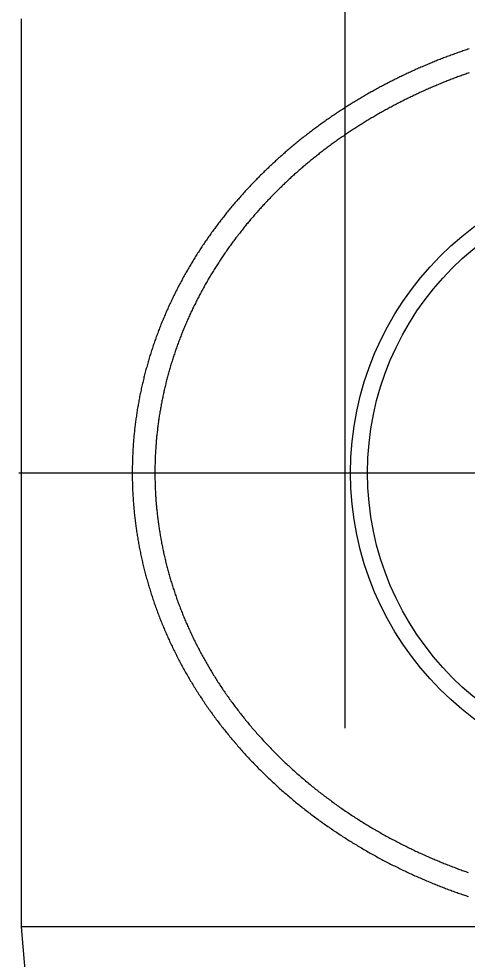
# Model space of a CAD drawing. Extents: x -43.1 to 47.1, y -46.9 to 16.5.
# Drawn here: x 24.6 to 32.52, y -8.59 to 8 of the extents above; entities that cross this region are included whole.
import ezdxf

# ---------------------------------------------------------------- set-up
doc = ezdxf.new("R2010")
doc.units = 0
doc.linetypes.add('CENTER', pattern=[50.8, 31.75, -6.35, 6.35, -6.35])
doc.linetypes.add('DASHED', pattern=[19.05, 12.7, -6.35])
doc.layers.get('0').update_dxf_attribs({"linetype": 'CONTINUOUS'})
doc.layers.add('CENTER', color=1, linetype='CENTER')

msp = doc.modelspace()

# ---------------------------------------------------------------- linework, layer by layer
at = {"color": 3, "linetype": 'DASHED'}
msp.add_line((30.349, 8.2), (30.349, -24.8), dxfattribs=at)
at = {"color": 7, "linetype": 'CONTINUOUS'}
for p, q in [((24.649, -8), (24.649, 8)), ((34.293, -8), (24.649, -8)), ((24.849, -10.5), (24.649, -8))]:
    msp.add_line(p, q, dxfattribs=at)
at = {"color": 7}
for points in [[(32.54, 7.471, 0), (32.518, 7.463, 0), (32.497, 7.456, 0), (32.475, 7.449, 0), (32.454, 7.442, 0), (32.432, 7.434, 0), (32.411, 7.427, 0), (32.389, 7.419, 0), (32.368, 7.412, 0), (32.346, 7.404, 0), (32.325, 7.397, 0), (32.304, 7.389, 0), (32.282, 7.381, 0), (32.261, 7.374, 0), (32.24, 7.366, 0), (32.218, 7.358, 0), (32.197, 7.35, 0), (32.176, 7.342, 0), (32.155, 7.334, 0), (32.133, 7.326, 0), (32.112, 7.318, 0), (32.091, 7.31, 0), (32.07, 7.302, 0), (32.048, 7.294, 0), (32.027, 7.285, 0), (32.006, 7.277, 0), (31.985, 7.269, 0), (31.964, 7.26, 0), (31.943, 7.252, 0), (31.922, 7.243, 0), (31.901, 7.235, 0), (31.88, 7.226, 0), (31.859, 7.217, 0), (31.838, 7.209, 0), (31.817, 7.2, 0), (31.796, 7.191, 0), (31.775, 7.182, 0), (31.754, 7.173, 0), (31.733, 7.164, 0), (31.712, 7.155, 0), (31.691, 7.146, 0), (31.67, 7.137, 0), (31.649, 7.128, 0), (31.629, 7.119, 0), (31.608, 7.11, 0), (31.587, 7.1, 0), (31.566, 7.091, 0), (31.546, 7.082, 0), (31.525, 7.072, 0), (31.504, 7.063, 0), (31.484, 7.053, 0), (31.463, 7.043, 0), (31.442, 7.034, 0), (31.422, 7.024, 0), (31.401, 7.014, 0), (31.381, 7.005, 0), (31.36, 6.995, 0), (31.34, 6.985, 0), (31.319, 6.975, 0), (31.299, 6.965, 0), (31.278, 6.955, 0), (31.258, 6.945, 0), (31.237, 6.935, 0), (31.217, 6.925, 0), (31.196, 6.914, 0), (31.176, 6.904, 0), (31.156, 6.894, 0), (31.136, 6.883, 0), (31.115, 6.873, 0), (31.095, 6.863, 0), (31.075, 6.852, 0), (31.055, 6.841, 0), (31.034, 6.831, 0), (31.014, 6.82, 0), (30.994, 6.809, 0), (30.974, 6.799, 0), (30.954, 6.788, 0), (30.934, 6.777, 0), (30.914, 6.766, 0), (30.894, 6.755, 0), (30.874, 6.744, 0), (30.854, 6.733, 0), (30.834, 6.722, 0), (30.814, 6.711, 0), (30.794, 6.7, 0), (30.774, 6.688, 0), (30.754, 6.677, 0), (30.734, 6.666, 0), (30.715, 6.654, 0), (30.695, 6.643, 0), (30.675, 6.631, 0), (30.655, 6.62, 0), (30.636, 6.608, 0), (30.616, 6.597, 0), (30.596, 6.585, 0), (30.577, 6.573, 0), (30.557, 6.561, 0), (30.537, 6.55, 0), (30.518, 6.538, 0), (30.498, 6.526, 0), (30.479, 6.514, 0), (30.459, 6.502, 0), (30.44, 6.49, 0), (30.421, 6.478, 0), (30.401, 6.465, 0), (30.382, 6.453, 0), (30.363, 6.441, 0), (30.343, 6.429, 0), (30.324, 6.416, 0), (30.305, 6.404, 0), (30.286, 6.391, 0), (30.267, 6.379, 0), (30.247, 6.366, 0), (30.228, 6.354, 0), (30.209, 6.341, 0), (30.19, 6.328, 0), (30.171, 6.316, 0), (30.152, 6.303, 0), (30.133, 6.29, 0), (30.114, 6.277, 0), (30.096, 6.264, 0), (30.077, 6.251, 0), (30.058, 6.238, 0), (30.039, 6.225, 0), (30.02, 6.212, 0), (30.002, 6.199, 0), (29.983, 6.186, 0), (29.964, 6.172, 0), (29.946, 6.159, 0), (29.927, 6.146, 0), (29.909, 6.132, 0), (29.89, 6.119, 0), (29.872, 6.105, 0), (29.853, 6.092, 0), (29.835, 6.078, 0), (29.816, 6.064, 0), (29.798, 6.051, 0), (29.78, 6.037, 0), (29.761, 6.023, 0), (29.743, 6.009, 0), (29.725, 5.996, 0), (29.707, 5.982, 0), (29.689, 5.968, 0), (29.67, 5.954, 0), (29.652, 5.94, 0), (29.634, 5.925, 0), (29.616, 5.911, 0), (29.598, 5.897, 0), (29.581, 5.883, 0), (29.563, 5.869, 0), (29.545, 5.854, 0), (29.527, 5.84, 0), (29.509, 5.825, 0), (29.491, 5.811, 0), (29.474, 5.796, 0), (29.456, 5.782, 0), (29.438, 5.767, 0), (29.421, 5.753, 0), (29.403, 5.738, 0), (29.386, 5.723, 0), (29.368, 5.708, 0), (29.351, 5.693, 0), (29.333, 5.679, 0), (29.316, 5.664, 0), (29.299, 5.649, 0), (29.282, 5.634, 0), (29.264, 5.619, 0), (29.247, 5.603, 0), (29.23, 5.588, 0), (29.213, 5.573, 0), (29.196, 5.558, 0), (29.179, 5.542, 0), (29.162, 5.527, 0), (29.145, 5.512, 0), (29.128, 5.496, 0), (29.111, 5.481, 0), (29.094, 5.465, 0), (29.077, 5.45, 0), (29.061, 5.434, 0), (29.044, 5.418, 0), (29.027, 5.403, 0), (29.01, 5.387, 0), (28.994, 5.371, 0), (28.977, 5.355, 0), (28.961, 5.339, 0), (28.944, 5.324, 0), (28.928, 5.308, 0), (28.912, 5.292, 0), (28.895, 5.275, 0), (28.879, 5.259, 0), (28.863, 5.243, 0), (28.846, 5.227, 0), (28.83, 5.211, 0), (28.814, 5.194, 0), (28.798, 5.178, 0), (28.782, 5.162, 0), (28.766, 5.145, 0), (28.75, 5.129, 0), (28.734, 5.112, 0), (28.718, 5.096, 0), (28.703, 5.079, 0), (28.687, 5.063, 0), (28.671, 5.046, 0), (28.655, 5.029, 0), (28.64, 5.012, 0), (28.624, 4.996, 0), (28.609, 4.979, 0), (28.593, 4.962, 0), (28.578, 4.945, 0), (28.562, 4.928, 0), (28.547, 4.911, 0), (28.532, 4.894, 0), (28.516, 4.877, 0), (28.501, 4.86, 0), (28.486, 4.842, 0), (28.471, 4.825, 0), (28.456, 4.808, 0), (28.441, 4.79, 0), (28.426, 4.773, 0), (28.411, 4.756, 0), (28.396, 4.738, 0), (28.381, 4.721, 0), (28.366, 4.703, 0), (28.352, 4.686, 0), (28.337, 4.668, 0), (28.322, 4.65, 0), (28.308, 4.633, 0), (28.293, 4.615, 0), (28.279, 4.597, 0), (28.264, 4.579, 0), (28.25, 4.561, 0), (28.235, 4.543, 0), (28.221, 4.525, 0), (28.207, 4.507, 0), (28.193, 4.489, 0), (28.178, 4.471, 0), (28.164, 4.453, 0), (28.15, 4.435, 0), (28.136, 4.416, 0), (28.122, 4.398, 0), (28.108, 4.38, 0), (28.095, 4.362, 0), (28.081, 4.343, 0), (28.067, 4.325, 0), (28.053, 4.306, 0), (28.04, 4.288, 0), (28.026, 4.269, 0), (28.013, 4.25, 0), (27.999, 4.232, 0), (27.986, 4.213, 0), (27.972, 4.194, 0), (27.959, 4.176, 0), (27.946, 4.157, 0), (27.932, 4.138, 0), (27.919, 4.119, 0), (27.906, 4.1, 0), (27.893, 4.081, 0), (27.88, 4.062, 0), (27.867, 4.043, 0), (27.854, 4.024, 0), (27.841, 4.005, 0), (27.829, 3.985, 0), (27.816, 3.966, 0), (27.803, 3.947, 0), (27.791, 3.928, 0), (27.778, 3.908, 0), (27.765, 3.889, 0), (27.753, 3.869, 0), (27.741, 3.85, 0), (27.728, 3.83, 0), (27.716, 3.811, 0), (27.704, 3.791, 0), (27.692, 3.772, 0), (27.679, 3.752, 0), (27.667, 3.732, 0), (27.655, 3.712, 0), (27.643, 3.693, 0), (27.631, 3.673, 0), (27.62, 3.653, 0), (27.608, 3.633, 0), (27.596, 3.613, 0), (27.584, 3.593, 0), (27.573, 3.573, 0), (27.561, 3.553, 0), (27.55, 3.533, 0), (27.538, 3.513, 0), (27.527, 3.492, 0), (27.516, 3.472, 0), (27.505, 3.452, 0), (27.493, 3.432, 0), (27.482, 3.411, 0), (27.471, 3.391, 0), (27.46, 3.371, 0), (27.449, 3.35, 0), (27.438, 3.33, 0), (27.427, 3.309, 0), (27.417, 3.289, 0), (27.406, 3.268, 0), (27.395, 3.247, 0), (27.385, 3.227, 0), (27.374, 3.206, 0), (27.364, 3.185, 0), (27.354, 3.164, 0), (27.343, 3.144, 0), (27.333, 3.123, 0), (27.323, 3.102, 0), (27.313, 3.081, 0), (27.302, 3.06, 0), (27.293, 3.039, 0), (27.283, 3.018, 0), (27.273, 2.997, 0), (27.263, 2.976, 0), (27.253, 2.955, 0), (27.244, 2.934, 0), (27.234, 2.913, 0), (27.224, 2.891, 0), (27.215, 2.87, 0), (27.206, 2.849, 0), (27.196, 2.828, 0), (27.187, 2.806, 0), (27.178, 2.785, 0), (27.169, 2.764, 0), (27.16, 2.742, 0), (27.15, 2.721, 0), (27.142, 2.699, 0), (27.133, 2.678, 0), (27.124, 2.656, 0), (27.115, 2.635, 0), (27.106, 2.613, 0), (27.098, 2.591, 0), (27.089, 2.57, 0), (27.081, 2.548, 0), (27.072, 2.526, 0), (27.064, 2.505, 0), (27.056, 2.483, 0), (27.048, 2.461, 0), (27.04, 2.439, 0), (27.032, 2.417, 0), (27.023, 2.396, 0), (27.016, 2.374, 0), (27.008, 2.352, 0), (27, 2.33, 0), (26.992, 2.308, 0), (26.985, 2.286, 0), (26.977, 2.264, 0), (26.97, 2.242, 0), (26.962, 2.22, 0), (26.955, 2.198, 0), (26.948, 2.176, 0), (26.941, 2.153, 0), (26.933, 2.131, 0), (26.926, 2.109, 0), (26.919, 2.087, 0), (26.912, 2.065, 0), (26.906, 2.042, 0), (26.899, 2.02, 0), (26.892, 1.998, 0), (26.886, 1.976, 0), (26.879, 1.953, 0), (26.872, 1.931, 0), (26.866, 1.909, 0), (26.86, 1.886, 0), (26.854, 1.864, 0), (26.847, 1.841, 0), (26.841, 1.819, 0), (26.835, 1.796, 0), (26.829, 1.774, 0), (26.823, 1.751, 0), (26.818, 1.729, 0), (26.812, 1.706, 0), (26.806, 1.684, 0), (26.801, 1.661, 0), (26.795, 1.639, 0), (26.79, 1.616, 0), (26.784, 1.593, 0), (26.779, 1.571, 0), (26.774, 1.548, 0), (26.769, 1.525, 0), (26.764, 1.503, 0), (26.759, 1.48, 0), (26.754, 1.457, 0), (26.749, 1.434, 0), (26.744, 1.412, 0), (26.739, 1.389, 0), (26.735, 1.366, 0), (26.73, 1.343, 0), (26.726, 1.32, 0), (26.722, 1.298, 0), (26.717, 1.275, 0), (26.713, 1.252, 0), (26.709, 1.229, 0), (26.705, 1.206, 0), (26.701, 1.183, 0), (26.697, 1.16, 0), (26.693, 1.138, 0), (26.689, 1.115, 0), (26.686, 1.092, 0), (26.682, 1.069, 0), (26.678, 1.046, 0), (26.675, 1.023, 0), (26.672, 1, 0), (26.668, 0.977, 0), (26.665, 0.954, 0), (26.662, 0.931, 0), (26.659, 0.908, 0), (26.656, 0.885, 0), (26.653, 0.862, 0), (26.65, 0.839, 0), (26.647, 0.816, 0), (26.645, 0.793, 0), (26.642, 0.77, 0), (26.639, 0.746, 0), (26.637, 0.723, 0), (26.634, 0.7, 0), (26.632, 0.677, 0), (26.63, 0.654, 0), (26.628, 0.631, 0), (26.626, 0.608, 0), (26.624, 0.585, 0), (26.622, 0.562, 0), (26.62, 0.539, 0), (26.618, 0.515, 0), (26.616, 0.492, 0), (26.615, 0.469, 0), (26.613, 0.446, 0), (26.612, 0.423, 0), (26.611, 0.4, 0), (26.609, 0.377, 0), (26.608, 0.353, 0), (26.607, 0.33, 0), (26.606, 0.307, 0), (26.605, 0.284, 0), (26.604, 0.261, 0), (26.603, 0.238, 0), (26.602, 0.214, 0), (26.602, 0.191, 0), (26.601, 0.168, 0), (26.601, 0.145, 0), (26.6, 0.122, 0), (26.6, 0.099, 0), (26.599, 0.075, 0), (26.599, 0.052, 0), (26.599, 0.029, 0), (26.599, 0.006, 0), (26.599, -0.017, 0), (26.599, -0.04, 0), (26.599, -0.064, 0), (26.6, -0.087, 0), (26.6, -0.11, 0), (26.6, -0.133, 0), (26.601, -0.156, 0), (26.601, -0.18, 0), (26.602, -0.203, 0), (26.603, -0.226, 0), (26.604, -0.249, 0), (26.604, -0.272, 0), (26.605, -0.295, 0), (26.606, -0.319, 0), (26.608, -0.342, 0), (26.609, -0.365, 0), (26.61, -0.388, 0), (26.611, -0.411, 0), (26.613, -0.434, 0), (26.614, -0.458, 0), (26.616, -0.481, 0), (26.617, -0.504, 0), (26.619, -0.527, 0), (26.621, -0.55, 0), (26.623, -0.573, 0), (26.625, -0.597, 0), (26.627, -0.62, 0), (26.629, -0.643, 0), (26.631, -0.666, 0), (26.633, -0.689, 0), (26.636, -0.712, 0), (26.638, -0.736, 0), (26.641, -0.759, 0), (26.643, -0.782, 0), (26.646, -0.805, 0), (26.649, -0.828, 0), (26.651, -0.851, 0), (26.654, -0.874, 0), (26.657, -0.897, 0), (26.66, -0.92, 0), (26.664, -0.944, 0), (26.667, -0.967, 0), (26.67, -0.99, 0), (26.674, -1.013, 0), (26.677, -1.036, 0), (26.68, -1.059, 0), (26.684, -1.082, 0), (26.688, -1.105, 0), (26.692, -1.128, 0), (26.695, -1.151, 0), (26.699, -1.174, 0), (26.703, -1.197, 0), (26.707, -1.221, 0), (26.711, -1.244, 0), (26.716, -1.267, 0), (26.72, -1.29, 0), (26.724, -1.313, 0), (26.729, -1.336, 0), (26.733, -1.359, 0), (26.738, -1.382, 0), (26.743, -1.405, 0), (26.747, -1.428, 0), (26.752, -1.451, 0), (26.757, -1.474, 0), (26.762, -1.497, 0), (26.767, -1.52, 0), (26.773, -1.543, 0), (26.778, -1.566, 0), (26.783, -1.588, 0), (26.789, -1.611, 0), (26.794, -1.634, 0), (26.8, -1.657, 0), (26.805, -1.68, 0), (26.811, -1.703, 0), (26.817, -1.726, 0), (26.823, -1.749, 0), (26.829, -1.772, 0), (26.835, -1.795, 0), (26.841, -1.817, 0), (26.847, -1.84, 0), (26.853, -1.863, 0), (26.86, -1.886, 0), (26.866, -1.909, 0), (26.873, -1.932, 0), (26.879, -1.954, 0), (26.886, -1.977, 0), (26.893, -2, 0), (26.9, -2.023, 0), (26.907, -2.046, 0), (26.913, -2.068, 0), (26.921, -2.091, 0), (26.928, -2.114, 0), (26.935, -2.137, 0), (26.942, -2.159, 0), (26.95, -2.182, 0), (26.957, -2.205, 0), (26.965, -2.227, 0), (26.972, -2.25, 0), (26.98, -2.273, 0), (26.988, -2.295, 0), (26.996, -2.318, 0), (27.004, -2.341, 0), (27.012, -2.363, 0), (27.02, -2.386, 0), (27.028, -2.408, 0), (27.036, -2.431, 0), (27.045, -2.453, 0), (27.053, -2.476, 0), (27.062, -2.499, 0), (27.07, -2.521, 0), (27.079, -2.544, 0), (27.088, -2.566, 0), (27.097, -2.588, 0), (27.105, -2.611, 0), (27.114, -2.633, 0), (27.124, -2.656, 0), (27.133, -2.678, 0), (27.142, -2.701, 0), (27.151, -2.723, 0), (27.161, -2.745, 0), (27.17, -2.768, 0), (27.18, -2.79, 0), (27.189, -2.812, 0), (27.199, -2.835, 0), (27.209, -2.857, 0), (27.219, -2.879, 0), (27.229, -2.902, 0), (27.239, -2.924, 0), (27.249, -2.946, 0), (27.259, -2.968, 0), (27.27, -2.99, 0), (27.28, -3.013, 0), (27.29, -3.035, 0), (27.301, -3.057, 0), (27.311, -3.079, 0), (27.322, -3.101, 0), (27.333, -3.123, 0), (27.344, -3.145, 0), (27.355, -3.167, 0), (27.366, -3.189, 0), (27.377, -3.211, 0), (27.388, -3.233, 0), (27.399, -3.255, 0), (27.411, -3.277, 0), (27.422, -3.299, 0), (27.434, -3.321, 0), (27.445, -3.343, 0), (27.457, -3.365, 0), (27.469, -3.387, 0), (27.48, -3.408, 0), (27.492, -3.43, 0), (27.505, -3.452, 0), (27.517, -3.474, 0), (27.529, -3.495, 0), (27.541, -3.517, 0), (27.553, -3.539, 0), (27.566, -3.561, 0), (27.578, -3.582, 0), (27.591, -3.604, 0), (27.603, -3.625, 0), (27.616, -3.647, 0), (27.629, -3.669, 0), (27.642, -3.69, 0), (27.655, -3.712, 0), (27.668, -3.733, 0), (27.681, -3.755, 0), (27.694, -3.776, 0), (27.708, -3.797, 0), (27.721, -3.819, 0), (27.735, -3.84, 0), (27.748, -3.862, 0), (27.762, -3.883, 0), (27.775, -3.904, 0), (27.789, -3.926, 0), (27.803, -3.947, 0), (27.817, -3.968, 0), (27.831, -3.989, 0), (27.845, -4.01, 0), (27.86, -4.031, 0), (27.874, -4.053, 0), (27.888, -4.074, 0), (27.903, -4.095, 0), (27.917, -4.116, 0), (27.932, -4.137, 0), (27.947, -4.158, 0), (27.961, -4.179, 0), (27.976, -4.2, 0), (27.991, -4.22, 0), (28.006, -4.241, 0), (28.021, -4.262, 0), (28.036, -4.283, 0), (28.052, -4.304, 0), (28.067, -4.324, 0), (28.082, -4.345, 0), (28.098, -4.366, 0), (28.113, -4.386, 0), (28.129, -4.407, 0), (28.145, -4.427, 0), (28.16, -4.448, 0), (28.176, -4.468, 0), (28.192, -4.489, 0), (28.208, -4.509, 0), (28.224, -4.529, 0), (28.241, -4.55, 0), (28.257, -4.57, 0), (28.273, -4.59, 0), (28.29, -4.61, 0), (28.306, -4.63, 0), (28.323, -4.651, 0), (28.339, -4.671, 0), (28.356, -4.691, 0), (28.373, -4.711, 0), (28.39, -4.731, 0), (28.407, -4.751, 0), (28.424, -4.77, 0), (28.441, -4.79, 0), (28.458, -4.81, 0), (28.475, -4.83, 0), (28.492, -4.849, 0), (28.51, -4.869, 0), (28.527, -4.889, 0), (28.545, -4.908, 0), (28.562, -4.928, 0), (28.58, -4.947, 0), (28.598, -4.967, 0), (28.615, -4.986, 0), (28.633, -5.005, 0), (28.651, -5.025, 0), (28.669, -5.044, 0), (28.687, -5.063, 0), (28.705, -5.082, 0), (28.724, -5.101, 0), (28.742, -5.12, 0), (28.76, -5.139, 0), (28.779, -5.158, 0), (28.797, -5.177, 0), (28.816, -5.196, 0), (28.834, -5.214, 0), (28.853, -5.233, 0), (28.872, -5.252, 0), (28.89, -5.27, 0), (28.909, -5.289, 0), (28.928, -5.307, 0), (28.947, -5.326, 0), (28.966, -5.344, 0), (28.985, -5.363, 0), (29.004, -5.381, 0), (29.023, -5.399, 0), (29.043, -5.417, 0), (29.062, -5.435, 0), (29.081, -5.453, 0), (29.101, -5.471, 0), (29.12, -5.489, 0), (29.14, -5.507, 0), (29.16, -5.525, 0), (29.179, -5.543, 0), (29.199, -5.56, 0), (29.219, -5.578, 0), (29.238, -5.596, 0), (29.258, -5.613, 0), (29.278, -5.631, 0), (29.298, -5.648, 0), (29.318, -5.665, 0), (29.338, -5.683, 0), (29.358, -5.7, 0), (29.379, -5.717, 0), (29.399, -5.734, 0), (29.419, -5.751, 0), (29.439, -5.768, 0), (29.46, -5.785, 0), (29.48, -5.802, 0), (29.501, -5.819, 0), (29.521, -5.835, 0), (29.542, -5.852, 0), (29.563, -5.869, 0), (29.583, -5.885, 0), (29.604, -5.902, 0), (29.625, -5.918, 0), (29.645, -5.934, 0), (29.666, -5.95, 0), (29.687, -5.967, 0), (29.708, -5.983, 0), (29.729, -5.999, 0), (29.75, -6.015, 0), (29.771, -6.031, 0), (29.792, -6.047, 0), (29.814, -6.062, 0), (29.835, -6.078, 0), (29.856, -6.094, 0), (29.877, -6.109, 0), (29.898, -6.125, 0), (29.92, -6.14, 0), (29.941, -6.156, 0), (29.963, -6.171, 0), (29.984, -6.186, 0), (30.006, -6.201, 0), (30.027, -6.216, 0), (30.049, -6.232, 0), (30.07, -6.246, 0), (30.092, -6.261, 0), (30.113, -6.276, 0), (30.135, -6.291, 0), (30.157, -6.306, 0), (30.178, -6.32, 0), (30.2, -6.335, 0), (30.222, -6.349, 0), (30.244, -6.364, 0), (30.266, -6.378, 0), (30.288, -6.392, 0), (30.309, -6.407, 0), (30.331, -6.421, 0), (30.353, -6.435, 0), (30.375, -6.449, 0), (30.397, -6.463, 0), (30.419, -6.477, 0), (30.441, -6.49, 0), (30.463, -6.504, 0), (30.486, -6.518, 0), (30.508, -6.531, 0), (30.53, -6.545, 0), (30.552, -6.558, 0), (30.574, -6.572, 0), (30.596, -6.585, 0), (30.619, -6.598, 0), (30.641, -6.611, 0), (30.663, -6.624, 0), (30.685, -6.637, 0), (30.708, -6.65, 0), (30.73, -6.663, 0), (30.752, -6.676, 0), (30.775, -6.689, 0), (30.797, -6.701, 0), (30.82, -6.714, 0), (30.842, -6.727, 0), (30.864, -6.739, 0), (30.887, -6.751, 0), (30.909, -6.764, 0), (30.931, -6.776, 0), (30.954, -6.788, 0), (30.977, -6.8, 0), (30.999, -6.812, 0), (31.021, -6.824, 0), (31.044, -6.836, 0), (31.066, -6.848, 0), (31.089, -6.859, 0), (31.111, -6.871, 0), (31.134, -6.883, 0), (31.156, -6.894, 0), (31.179, -6.906, 0), (31.201, -6.917, 0), (31.224, -6.928, 0), (31.247, -6.939, 0), (31.269, -6.951, 0), (31.292, -6.962, 0), (31.314, -6.973, 0), (31.337, -6.984, 0), (31.359, -6.994, 0), (31.382, -7.005, 0), (31.404, -7.016, 0), (31.427, -7.027, 0), (31.45, -7.037, 0), (31.472, -7.048, 0), (31.495, -7.058, 0), (31.517, -7.069, 0), (31.54, -7.079, 0), (31.562, -7.089, 0), (31.585, -7.099, 0), (31.608, -7.109, 0), (31.63, -7.119, 0), (31.653, -7.129, 0), (31.675, -7.139, 0), (31.698, -7.149, 0), (31.721, -7.159, 0), (31.743, -7.169, 0), (31.766, -7.178, 0), (31.788, -7.188, 0), (31.811, -7.197, 0), (31.833, -7.207, 0), (31.856, -7.216, 0), (31.878, -7.225, 0), (31.901, -7.235, 0), (31.923, -7.244, 0), (31.946, -7.253, 0), (31.968, -7.262, 0), (31.991, -7.271, 0), (32.013, -7.28, 0), (32.036, -7.289, 0), (32.058, -7.297, 0), (32.081, -7.306, 0), (32.103, -7.315, 0), (32.126, -7.323, 0), (32.148, -7.332, 0), (32.17, -7.34, 0), (32.193, -7.348, 0), (32.215, -7.357, 0), (32.237, -7.365, 0), (32.26, -7.373, 0), (32.282, -7.381, 0), (32.304, -7.389, 0), (32.327, -7.397, 0), (32.349, -7.405, 0), (32.371, -7.413, 0), (32.394, -7.421, 0), (32.416, -7.429, 0), (32.438, -7.436, 0), (32.46, -7.444, 0), (32.483, -7.451, 0), (32.505, -7.459, 0), (32.527, -7.466, 0)], [(32.542, 7.049, 0), (32.521, 7.042, 0), (32.501, 7.034, 0), (32.48, 7.027, 0), (32.459, 7.02, 0), (32.439, 7.013, 0), (32.418, 7.005, 0), (32.398, 6.998, 0), (32.377, 6.99, 0), (32.357, 6.983, 0), (32.336, 6.975, 0), (32.316, 6.968, 0), (32.296, 6.96, 0), (32.275, 6.952, 0), (32.255, 6.944, 0), (32.234, 6.937, 0), (32.214, 6.929, 0), (32.194, 6.921, 0), (32.173, 6.913, 0), (32.153, 6.905, 0), (32.133, 6.897, 0), (32.113, 6.889, 0), (32.092, 6.881, 0), (32.072, 6.873, 0), (32.052, 6.864, 0), (32.032, 6.856, 0), (32.011, 6.848, 0), (31.991, 6.839, 0), (31.971, 6.831, 0), (31.951, 6.822, 0), (31.931, 6.814, 0), (31.911, 6.805, 0), (31.891, 6.797, 0), (31.871, 6.788, 0), (31.851, 6.779, 0), (31.831, 6.771, 0), (31.811, 6.762, 0), (31.791, 6.753, 0), (31.771, 6.744, 0), (31.751, 6.735, 0), (31.731, 6.726, 0), (31.711, 6.717, 0), (31.691, 6.708, 0), (31.672, 6.699, 0), (31.652, 6.69, 0), (31.632, 6.681, 0), (31.612, 6.672, 0), (31.592, 6.662, 0), (31.573, 6.653, 0), (31.553, 6.644, 0), (31.533, 6.634, 0), (31.513, 6.625, 0), (31.494, 6.615, 0), (31.474, 6.606, 0), (31.454, 6.596, 0), (31.435, 6.586, 0), (31.415, 6.577, 0), (31.396, 6.567, 0), (31.376, 6.557, 0), (31.357, 6.547, 0), (31.337, 6.537, 0), (31.318, 6.527, 0), (31.298, 6.517, 0), (31.279, 6.507, 0), (31.259, 6.497, 0), (31.24, 6.487, 0), (31.221, 6.477, 0), (31.201, 6.467, 0), (31.182, 6.457, 0), (31.163, 6.446, 0), (31.144, 6.436, 0), (31.124, 6.425, 0), (31.105, 6.415, 0), (31.086, 6.404, 0), (31.067, 6.394, 0), (31.048, 6.383, 0), (31.029, 6.373, 0), (31.009, 6.362, 0), (30.99, 6.351, 0), (30.971, 6.341, 0), (30.952, 6.33, 0), (30.933, 6.319, 0), (30.914, 6.308, 0), (30.895, 6.297, 0), (30.877, 6.286, 0), (30.858, 6.275, 0), (30.839, 6.264, 0), (30.82, 6.253, 0), (30.801, 6.241, 0), (30.782, 6.23, 0), (30.764, 6.219, 0), (30.745, 6.208, 0), (30.726, 6.196, 0), (30.707, 6.185, 0), (30.689, 6.173, 0), (30.67, 6.162, 0), (30.652, 6.15, 0), (30.633, 6.139, 0), (30.615, 6.127, 0), (30.596, 6.115, 0), (30.578, 6.104, 0), (30.559, 6.092, 0), (30.541, 6.08, 0), (30.522, 6.068, 0), (30.504, 6.056, 0), (30.486, 6.044, 0), (30.467, 6.032, 0), (30.449, 6.02, 0), (30.431, 6.008, 0), (30.413, 5.996, 0), (30.395, 5.984, 0), (30.376, 5.971, 0), (30.358, 5.959, 0), (30.34, 5.947, 0), (30.322, 5.934, 0), (30.304, 5.922, 0), (30.286, 5.91, 0), (30.268, 5.897, 0), (30.25, 5.885, 0), (30.232, 5.872, 0), (30.214, 5.859, 0), (30.197, 5.847, 0), (30.179, 5.834, 0), (30.161, 5.821, 0), (30.143, 5.808, 0), (30.125, 5.795, 0), (30.108, 5.783, 0), (30.09, 5.77, 0), (30.073, 5.757, 0), (30.055, 5.744, 0), (30.038, 5.73, 0), (30.02, 5.717, 0), (30.003, 5.704, 0), (29.985, 5.691, 0), (29.968, 5.678, 0), (29.95, 5.664, 0), (29.933, 5.651, 0), (29.916, 5.638, 0), (29.898, 5.624, 0), (29.881, 5.611, 0), (29.864, 5.597, 0), (29.847, 5.584, 0), (29.83, 5.57, 0), (29.813, 5.556, 0), (29.796, 5.543, 0), (29.779, 5.529, 0), (29.762, 5.515, 0), (29.745, 5.501, 0), (29.728, 5.487, 0), (29.711, 5.474, 0), (29.694, 5.46, 0), (29.677, 5.446, 0), (29.661, 5.432, 0), (29.644, 5.417, 0), (29.627, 5.403, 0), (29.61, 5.389, 0), (29.594, 5.375, 0), (29.577, 5.361, 0), (29.561, 5.346, 0), (29.544, 5.332, 0), (29.528, 5.318, 0), (29.512, 5.303, 0), (29.495, 5.289, 0), (29.479, 5.274, 0), (29.462, 5.26, 0), (29.446, 5.245, 0), (29.43, 5.231, 0), (29.414, 5.216, 0), (29.398, 5.201, 0), (29.382, 5.186, 0), (29.366, 5.172, 0), (29.349, 5.157, 0), (29.334, 5.142, 0), (29.318, 5.127, 0), (29.302, 5.112, 0), (29.286, 5.097, 0), (29.27, 5.082, 0), (29.254, 5.067, 0), (29.238, 5.052, 0), (29.223, 5.036, 0), (29.207, 5.021, 0), (29.192, 5.006, 0), (29.176, 4.991, 0), (29.16, 4.975, 0), (29.145, 4.96, 0), (29.13, 4.944, 0), (29.114, 4.929, 0), (29.099, 4.913, 0), (29.084, 4.898, 0), (29.068, 4.882, 0), (29.053, 4.867, 0), (29.038, 4.851, 0), (29.023, 4.835, 0), (29.008, 4.819, 0), (28.992, 4.804, 0), (28.977, 4.788, 0), (28.962, 4.772, 0), (28.948, 4.756, 0), (28.933, 4.74, 0), (28.918, 4.724, 0), (28.903, 4.708, 0), (28.888, 4.692, 0), (28.874, 4.676, 0), (28.859, 4.66, 0), (28.844, 4.643, 0), (28.83, 4.627, 0), (28.815, 4.611, 0), (28.801, 4.595, 0), (28.786, 4.578, 0), (28.772, 4.562, 0), (28.758, 4.545, 0), (28.743, 4.529, 0), (28.729, 4.512, 0), (28.715, 4.496, 0), (28.701, 4.479, 0), (28.687, 4.462, 0), (28.673, 4.446, 0), (28.659, 4.429, 0), (28.645, 4.412, 0), (28.631, 4.395, 0), (28.617, 4.379, 0), (28.603, 4.362, 0), (28.589, 4.345, 0), (28.575, 4.328, 0), (28.562, 4.311, 0), (28.548, 4.294, 0), (28.535, 4.277, 0), (28.521, 4.26, 0), (28.508, 4.242, 0), (28.494, 4.225, 0), (28.481, 4.208, 0), (28.467, 4.191, 0), (28.454, 4.173, 0), (28.441, 4.156, 0), (28.427, 4.139, 0), (28.414, 4.121, 0), (28.401, 4.104, 0), (28.388, 4.086, 0), (28.375, 4.069, 0), (28.362, 4.051, 0), (28.349, 4.033, 0), (28.336, 4.016, 0), (28.324, 3.998, 0), (28.311, 3.98, 0), (28.298, 3.962, 0), (28.285, 3.944, 0), (28.273, 3.927, 0), (28.26, 3.909, 0), (28.248, 3.891, 0), (28.235, 3.873, 0), (28.223, 3.855, 0), (28.211, 3.837, 0), (28.198, 3.819, 0), (28.186, 3.8, 0), (28.174, 3.782, 0), (28.162, 3.764, 0), (28.15, 3.746, 0), (28.138, 3.728, 0), (28.126, 3.709, 0), (28.114, 3.691, 0), (28.102, 3.672, 0), (28.09, 3.654, 0), (28.078, 3.635, 0), (28.067, 3.617, 0), (28.055, 3.598, 0), (28.043, 3.58, 0), (28.032, 3.561, 0), (28.02, 3.543, 0), (28.009, 3.524, 0), (27.997, 3.505, 0), (27.986, 3.486, 0), (27.975, 3.468, 0), (27.964, 3.449, 0), (27.952, 3.43, 0), (27.941, 3.411, 0), (27.93, 3.392, 0), (27.919, 3.373, 0), (27.908, 3.354, 0), (27.898, 3.335, 0), (27.887, 3.316, 0), (27.876, 3.297, 0), (27.865, 3.278, 0), (27.855, 3.258, 0), (27.844, 3.239, 0), (27.833, 3.22, 0), (27.823, 3.201, 0), (27.812, 3.181, 0), (27.802, 3.162, 0), (27.792, 3.143, 0), (27.782, 3.123, 0), (27.771, 3.104, 0), (27.761, 3.084, 0), (27.751, 3.065, 0), (27.741, 3.045, 0), (27.731, 3.025, 0), (27.721, 3.006, 0), (27.712, 2.986, 0), (27.702, 2.966, 0), (27.692, 2.947, 0), (27.682, 2.927, 0), (27.673, 2.907, 0), (27.663, 2.887, 0), (27.654, 2.868, 0), (27.645, 2.848, 0), (27.635, 2.828, 0), (27.626, 2.808, 0), (27.617, 2.788, 0), (27.608, 2.768, 0), (27.598, 2.748, 0), (27.589, 2.728, 0), (27.58, 2.708, 0), (27.572, 2.688, 0), (27.563, 2.667, 0), (27.554, 2.647, 0), (27.545, 2.627, 0), (27.537, 2.607, 0), (27.528, 2.587, 0), (27.52, 2.566, 0), (27.511, 2.546, 0), (27.503, 2.526, 0), (27.494, 2.505, 0), (27.486, 2.485, 0), (27.478, 2.465, 0), (27.47, 2.444, 0), (27.462, 2.424, 0), (27.454, 2.403, 0), (27.446, 2.383, 0), (27.438, 2.362, 0), (27.43, 2.342, 0), (27.422, 2.321, 0), (27.415, 2.3, 0), (27.407, 2.28, 0), (27.399, 2.259, 0), (27.392, 2.238, 0), (27.385, 2.218, 0), (27.377, 2.197, 0), (27.37, 2.176, 0), (27.363, 2.156, 0), (27.356, 2.135, 0), (27.349, 2.114, 0), (27.342, 2.093, 0), (27.335, 2.072, 0), (27.328, 2.051, 0), (27.321, 2.03, 0), (27.314, 2.01, 0), (27.308, 1.989, 0), (27.301, 1.968, 0), (27.295, 1.947, 0), (27.288, 1.926, 0), (27.282, 1.905, 0), (27.275, 1.884, 0), (27.269, 1.863, 0), (27.263, 1.841, 0), (27.257, 1.82, 0), (27.251, 1.799, 0), (27.245, 1.778, 0), (27.239, 1.757, 0), (27.233, 1.736, 0), (27.227, 1.715, 0), (27.222, 1.693, 0), (27.216, 1.672, 0), (27.211, 1.651, 0), (27.205, 1.63, 0), (27.2, 1.608, 0), (27.194, 1.587, 0), (27.189, 1.566, 0), (27.184, 1.544, 0), (27.179, 1.523, 0), (27.174, 1.502, 0), (27.169, 1.48, 0), (27.164, 1.459, 0), (27.159, 1.438, 0), (27.154, 1.416, 0), (27.15, 1.395, 0), (27.145, 1.373, 0), (27.14, 1.352, 0), (27.136, 1.33, 0), (27.131, 1.309, 0), (27.127, 1.288, 0), (27.123, 1.266, 0), (27.119, 1.244, 0), (27.114, 1.223, 0), (27.11, 1.201, 0), (27.107, 1.18, 0), (27.103, 1.158, 0), (27.099, 1.137, 0), (27.095, 1.115, 0), (27.091, 1.094, 0), (27.088, 1.072, 0), (27.084, 1.05, 0), (27.081, 1.029, 0), (27.077, 1.007, 0), (27.074, 0.985, 0), (27.071, 0.964, 0), (27.067, 0.942, 0), (27.064, 0.92, 0), (27.061, 0.899, 0), (27.058, 0.877, 0), (27.055, 0.855, 0), (27.052, 0.834, 0), (27.05, 0.812, 0), (27.047, 0.79, 0), (27.044, 0.769, 0), (27.042, 0.747, 0), (27.039, 0.725, 0), (27.037, 0.703, 0), (27.035, 0.682, 0), (27.032, 0.66, 0), (27.03, 0.638, 0), (27.028, 0.616, 0), (27.026, 0.595, 0), (27.024, 0.573, 0), (27.022, 0.551, 0), (27.02, 0.529, 0), (27.019, 0.507, 0), (27.017, 0.486, 0), (27.015, 0.464, 0), (27.014, 0.442, 0), (27.013, 0.42, 0), (27.011, 0.398, 0), (27.01, 0.377, 0), (27.009, 0.355, 0), (27.008, 0.333, 0), (27.006, 0.311, 0), (27.005, 0.289, 0), (27.005, 0.268, 0), (27.004, 0.246, 0), (27.003, 0.224, 0), (27.002, 0.202, 0), (27.002, 0.18, 0), (27.001, 0.158, 0), (27, 0.137, 0), (27, 0.115, 0), (27, 0.093, 0), (26.999, 0.071, 0), (26.999, 0.049, 0), (26.999, 0.027, 0), (26.999, 0.006, 0), (26.999, -0.016, 0), (26.999, -0.038, 0), (26.999, -0.06, 0), (27, -0.082, 0), (27, -0.104, 0), (27, -0.125, 0), (27.001, -0.147, 0), (27.001, -0.169, 0), (27.002, -0.191, 0), (27.003, -0.213, 0), (27.003, -0.235, 0), (27.004, -0.257, 0), (27.005, -0.278, 0), (27.006, -0.3, 0), (27.007, -0.322, 0), (27.008, -0.344, 0), (27.009, -0.366, 0), (27.011, -0.388, 0), (27.012, -0.409, 0), (27.013, -0.431, 0), (27.015, -0.453, 0), (27.016, -0.475, 0), (27.018, -0.497, 0), (27.02, -0.519, 0), (27.021, -0.54, 0), (27.023, -0.562, 0), (27.025, -0.584, 0), (27.027, -0.606, 0), (27.029, -0.628, 0), (27.031, -0.649, 0), (27.034, -0.671, 0), (27.036, -0.693, 0), (27.038, -0.715, 0), (27.041, -0.737, 0), (27.043, -0.758, 0), (27.046, -0.78, 0), (27.049, -0.802, 0), (27.051, -0.824, 0), (27.054, -0.846, 0), (27.057, -0.867, 0), (27.06, -0.889, 0), (27.063, -0.911, 0), (27.066, -0.933, 0), (27.069, -0.954, 0), (27.072, -0.976, 0), (27.076, -0.998, 0), (27.079, -1.02, 0), (27.083, -1.042, 0), (27.086, -1.063, 0), (27.09, -1.085, 0), (27.093, -1.107, 0), (27.097, -1.129, 0), (27.101, -1.15, 0), (27.105, -1.172, 0), (27.109, -1.194, 0), (27.113, -1.215, 0), (27.117, -1.237, 0), (27.121, -1.259, 0), (27.126, -1.281, 0), (27.13, -1.302, 0), (27.134, -1.324, 0), (27.139, -1.346, 0), (27.144, -1.367, 0), (27.148, -1.389, 0), (27.153, -1.411, 0), (27.158, -1.432, 0), (27.163, -1.454, 0), (27.168, -1.476, 0), (27.173, -1.497, 0), (27.178, -1.519, 0), (27.183, -1.54, 0), (27.188, -1.562, 0), (27.194, -1.584, 0), (27.199, -1.605, 0), (27.204, -1.627, 0), (27.21, -1.649, 0), (27.216, -1.67, 0), (27.221, -1.692, 0), (27.227, -1.713, 0), (27.233, -1.735, 0), (27.239, -1.756, 0), (27.245, -1.778, 0), (27.251, -1.8, 0), (27.257, -1.821, 0), (27.263, -1.843, 0), (27.27, -1.864, 0), (27.276, -1.886, 0), (27.282, -1.907, 0), (27.289, -1.929, 0), (27.296, -1.95, 0), (27.302, -1.972, 0), (27.309, -1.993, 0), (27.316, -2.014, 0), (27.323, -2.036, 0), (27.33, -2.057, 0), (27.337, -2.079, 0), (27.344, -2.1, 0), (27.351, -2.122, 0), (27.358, -2.143, 0), (27.366, -2.164, 0), (27.373, -2.186, 0), (27.381, -2.207, 0), (27.388, -2.228, 0), (27.396, -2.25, 0), (27.404, -2.271, 0), (27.412, -2.292, 0), (27.42, -2.314, 0), (27.428, -2.335, 0), (27.436, -2.356, 0), (27.444, -2.378, 0), (27.452, -2.399, 0), (27.46, -2.42, 0), (27.469, -2.441, 0), (27.477, -2.463, 0), (27.485, -2.484, 0), (27.494, -2.505, 0), (27.503, -2.526, 0), (27.512, -2.547, 0), (27.52, -2.569, 0), (27.529, -2.59, 0), (27.538, -2.611, 0), (27.547, -2.632, 0), (27.556, -2.653, 0), (27.566, -2.674, 0), (27.575, -2.695, 0), (27.584, -2.716, 0), (27.594, -2.737, 0), (27.603, -2.758, 0), (27.613, -2.779, 0), (27.622, -2.8, 0), (27.632, -2.821, 0), (27.642, -2.842, 0), (27.652, -2.863, 0), (27.662, -2.884, 0), (27.672, -2.905, 0), (27.682, -2.926, 0), (27.692, -2.947, 0), (27.702, -2.968, 0), (27.713, -2.989, 0), (27.723, -3.01, 0), (27.734, -3.03, 0), (27.744, -3.051, 0), (27.755, -3.072, 0), (27.766, -3.093, 0), (27.777, -3.114, 0), (27.788, -3.134, 0), (27.798, -3.155, 0), (27.809, -3.176, 0), (27.821, -3.196, 0), (27.832, -3.217, 0), (27.843, -3.238, 0), (27.855, -3.258, 0), (27.866, -3.279, 0), (27.878, -3.3, 0), (27.889, -3.32, 0), (27.901, -3.341, 0), (27.913, -3.361, 0), (27.924, -3.382, 0), (27.936, -3.402, 0), (27.948, -3.423, 0), (27.96, -3.443, 0), (27.973, -3.464, 0), (27.985, -3.484, 0), (27.997, -3.504, 0), (28.009, -3.525, 0), (28.022, -3.545, 0), (28.034, -3.566, 0), (28.047, -3.586, 0), (28.06, -3.606, 0), (28.073, -3.626, 0), (28.085, -3.647, 0), (28.098, -3.667, 0), (28.111, -3.687, 0), (28.125, -3.707, 0), (28.138, -3.727, 0), (28.151, -3.748, 0), (28.164, -3.768, 0), (28.178, -3.788, 0), (28.191, -3.808, 0), (28.205, -3.828, 0), (28.218, -3.848, 0), (28.232, -3.868, 0), (28.246, -3.888, 0), (28.26, -3.908, 0), (28.274, -3.928, 0), (28.288, -3.947, 0), (28.302, -3.967, 0), (28.316, -3.987, 0), (28.33, -4.007, 0), (28.345, -4.027, 0), (28.359, -4.046, 0), (28.373, -4.066, 0), (28.388, -4.086, 0), (28.403, -4.105, 0), (28.417, -4.125, 0), (28.432, -4.144, 0), (28.447, -4.164, 0), (28.462, -4.184, 0), (28.477, -4.203, 0), (28.492, -4.222, 0), (28.507, -4.242, 0), (28.522, -4.261, 0), (28.538, -4.281, 0), (28.553, -4.3, 0), (28.568, -4.319, 0), (28.584, -4.338, 0), (28.599, -4.358, 0), (28.615, -4.377, 0), (28.631, -4.396, 0), (28.647, -4.415, 0), (28.663, -4.434, 0), (28.679, -4.453, 0), (28.695, -4.472, 0), (28.711, -4.491, 0), (28.727, -4.51, 0), (28.743, -4.529, 0), (28.759, -4.547, 0), (28.776, -4.566, 0), (28.792, -4.585, 0), (28.809, -4.604, 0), (28.826, -4.622, 0), (28.842, -4.641, 0), (28.859, -4.66, 0), (28.876, -4.678, 0), (28.893, -4.696, 0), (28.91, -4.715, 0), (28.927, -4.733, 0), (28.944, -4.752, 0), (28.961, -4.77, 0), (28.978, -4.788, 0), (28.995, -4.806, 0), (29.012, -4.825, 0), (29.03, -4.843, 0), (29.047, -4.861, 0), (29.065, -4.879, 0), (29.082, -4.897, 0), (29.1, -4.915, 0), (29.118, -4.933, 0), (29.136, -4.95, 0), (29.153, -4.968, 0), (29.171, -4.986, 0), (29.189, -5.003, 0), (29.207, -5.021, 0), (29.225, -5.039, 0), (29.244, -5.056, 0), (29.262, -5.074, 0), (29.28, -5.091, 0), (29.298, -5.108, 0), (29.317, -5.126, 0), (29.335, -5.143, 0), (29.354, -5.16, 0), (29.372, -5.177, 0), (29.391, -5.194, 0), (29.409, -5.212, 0), (29.428, -5.229, 0), (29.447, -5.245, 0), (29.465, -5.262, 0), (29.484, -5.279, 0), (29.503, -5.296, 0), (29.522, -5.313, 0), (29.541, -5.329, 0), (29.56, -5.346, 0), (29.579, -5.362, 0), (29.599, -5.379, 0), (29.618, -5.395, 0), (29.637, -5.412, 0), (29.656, -5.428, 0), (29.676, -5.444, 0), (29.695, -5.46, 0), (29.715, -5.477, 0), (29.734, -5.493, 0), (29.754, -5.509, 0), (29.773, -5.525, 0), (29.793, -5.541, 0), (29.813, -5.556, 0), (29.832, -5.572, 0), (29.852, -5.588, 0), (29.872, -5.604, 0), (29.892, -5.619, 0), (29.912, -5.635, 0), (29.932, -5.65, 0), (29.952, -5.665, 0), (29.972, -5.681, 0), (29.992, -5.696, 0), (30.012, -5.711, 0), (30.032, -5.726, 0), (30.052, -5.742, 0), (30.073, -5.757, 0), (30.093, -5.771, 0), (30.113, -5.786, 0), (30.134, -5.801, 0), (30.154, -5.816, 0), (30.174, -5.831, 0), (30.195, -5.845, 0), (30.215, -5.86, 0), (30.236, -5.874, 0), (30.256, -5.889, 0), (30.277, -5.903, 0), (30.298, -5.918, 0), (30.318, -5.932, 0), (30.339, -5.946, 0), (30.36, -5.96, 0), (30.381, -5.974, 0), (30.401, -5.988, 0), (30.422, -6.002, 0), (30.443, -6.016, 0), (30.464, -6.03, 0), (30.485, -6.043, 0), (30.506, -6.057, 0), (30.527, -6.071, 0), (30.548, -6.084, 0), (30.569, -6.098, 0), (30.59, -6.111, 0), (30.611, -6.124, 0), (30.632, -6.138, 0), (30.653, -6.151, 0), (30.674, -6.164, 0), (30.695, -6.177, 0), (30.716, -6.19, 0), (30.738, -6.203, 0), (30.759, -6.216, 0), (30.78, -6.229, 0), (30.801, -6.242, 0), (30.823, -6.254, 0), (30.844, -6.267, 0), (30.865, -6.279, 0), (30.887, -6.292, 0), (30.908, -6.304, 0), (30.929, -6.316, 0), (30.951, -6.329, 0), (30.972, -6.341, 0), (30.994, -6.353, 0), (31.015, -6.365, 0), (31.036, -6.377, 0), (31.058, -6.389, 0), (31.079, -6.401, 0), (31.101, -6.413, 0), (31.122, -6.424, 0), (31.144, -6.436, 0), (31.165, -6.448, 0), (31.187, -6.459, 0), (31.209, -6.47, 0), (31.23, -6.482, 0), (31.252, -6.493, 0), (31.273, -6.504, 0), (31.295, -6.516, 0), (31.316, -6.527, 0), (31.338, -6.538, 0), (31.36, -6.549, 0), (31.381, -6.559, 0), (31.403, -6.57, 0), (31.424, -6.581, 0), (31.446, -6.592, 0), (31.468, -6.602, 0), (31.489, -6.613, 0), (31.511, -6.623, 0), (31.532, -6.634, 0), (31.554, -6.644, 0), (31.576, -6.654, 0), (31.597, -6.665, 0), (31.619, -6.675, 0), (31.641, -6.685, 0), (31.662, -6.695, 0), (31.684, -6.705, 0), (31.706, -6.715, 0), (31.727, -6.725, 0), (31.749, -6.734, 0), (31.771, -6.744, 0), (31.792, -6.754, 0), (31.814, -6.763, 0), (31.836, -6.773, 0), (31.857, -6.782, 0), (31.879, -6.792, 0), (31.901, -6.801, 0), (31.922, -6.81, 0), (31.944, -6.819, 0), (31.965, -6.828, 0), (31.987, -6.838, 0), (32.009, -6.846, 0), (32.03, -6.855, 0), (32.052, -6.864, 0), (32.074, -6.873, 0), (32.095, -6.882, 0), (32.117, -6.89, 0), (32.138, -6.899, 0), (32.16, -6.908, 0), (32.181, -6.916, 0), (32.203, -6.924, 0), (32.225, -6.933, 0), (32.246, -6.941, 0), (32.268, -6.949, 0), (32.289, -6.957, 0), (32.311, -6.966, 0), (32.332, -6.974, 0), (32.354, -6.982, 0), (32.375, -6.989, 0), (32.397, -6.997, 0), (32.418, -7.005, 0), (32.44, -7.013, 0), (32.461, -7.021, 0), (32.482, -7.028, 0), (32.504, -7.036, 0), (32.525, -7.043, 0)]]:
    msp.add_polyline3d(points, dxfattribs=at)
at = {"color": 7, "linetype": 'CONTINUOUS'}
for radius in [5.4, 5.1]:
    msp.add_circle((35.849, 0), radius, dxfattribs=at)
at = {"layer": 'CENTER', "color": 1, "linetype": 'CENTER'}
msp.add_line((24.599, 0), (47.099, 0), dxfattribs=at)

doc.saveas('drawing.dxf')
